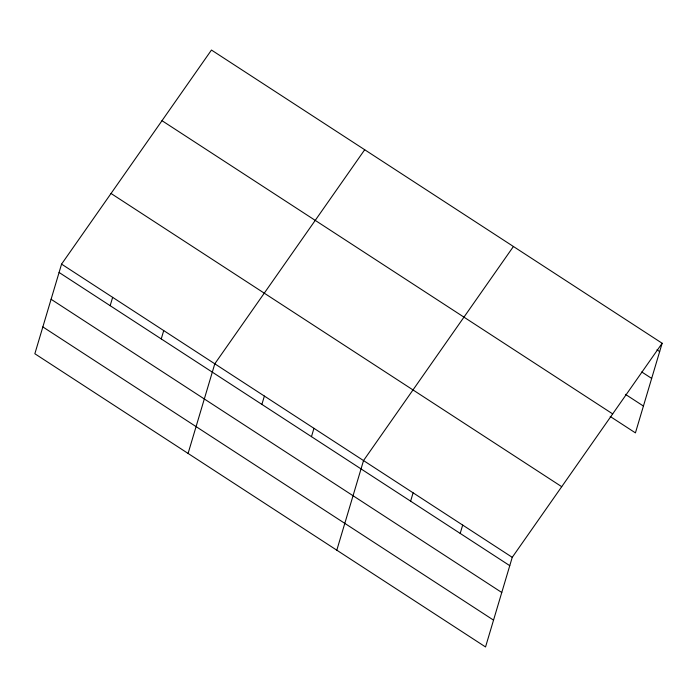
<?xml version="1.0" encoding="UTF-8"?>
<svg xmlns="http://www.w3.org/2000/svg" width="697" height="697" viewBox="0 0 697 697"><rect width="100%" height="100%" fill="white"/><g stroke="black" fill="none" stroke-linecap="round" stroke-linejoin="round"><path stroke-width="1.05" d="M61.571 264.119L34.85 353.745L485.539 646.955L512.251 557.33L662.15 343.255L211.461 50.045L61.571 264.119L512.251 557.33M110.161 305.687L112.644 297.349M161.242 338.916L163.725 330.578M188.085 453.433L214.798 363.808L364.697 149.742M261.889 404.399L264.381 396.062M311.463 436.653L313.955 428.315M336.808 550.194L363.529 460.569L513.428 246.494M410.62 501.16L413.103 492.823M460.194 533.414L462.677 525.076M662.15 343.255L635.429 432.881L610.197 416.466M656.957 349.833L659.667 351.593M641.754 371.971L651.669 378.419M625.401 394.328L643.427 406.055M162 120.686L612.68 413.905M111.032 193.47L561.721 486.689M59.079 272.457L509.768 565.668M51.09 299.274L501.77 592.494M42.848 326.919L493.537 620.13"/></g></svg>
